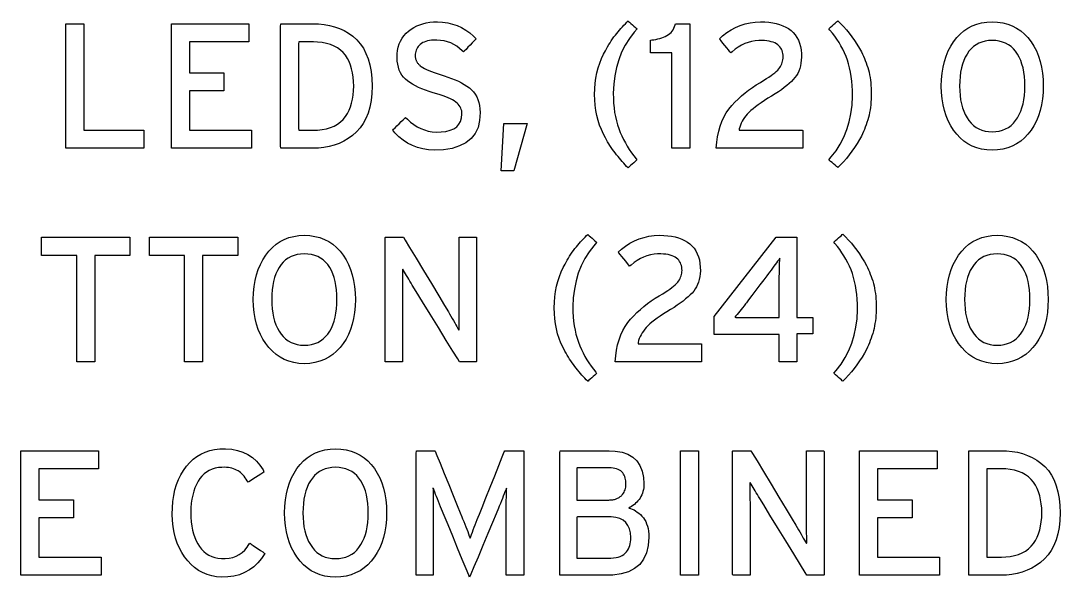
# Model space of a CAD drawing. Extents: x 1 to 47.7, y 0.2 to 35.
# Drawn here: x 16.522 to 18.715, y 23.596 to 24.769 of the extents above; entities that cross this region are included whole.
import ezdxf

# ---------------------------------------------------------------- set-up
doc = ezdxf.new("R2010")
doc.units = 0
doc.header["$MEASUREMENT"] = 0
doc.layers.add('8_0_____DWG', color=7, linetype='CONTINUOUS')

msp = doc.modelspace()

# ---------------------------------------------------------------- linework, layer by layer
at = {"layer": '8_0_____DWG'}
for points in [[(17.4911, 24.5753), (17.49, 24.5588), (17.4865, 24.5441), (17.4805, 24.5314), (17.472, 24.5207), (17.4611, 24.5118), (17.4477, 24.5049), (17.4319, 24.4999), (17.4136, 24.4968), (17.3945, 24.4959), (17.382, 24.4969), (17.3701, 24.4989), (17.3588, 24.5019), (17.3481, 24.506), (17.338, 24.5111), (17.3285, 24.5172), (17.3196, 24.5244), (17.3113, 24.5326), (17.3066, 24.5383), (17.3083, 24.54), (17.3114, 24.5431), (17.3155, 24.5471), (17.32, 24.5517), (17.3246, 24.5562), (17.3287, 24.5603), (17.3319, 24.5635), (17.3336, 24.5652), (17.3375, 24.5615), (17.3441, 24.5554), (17.351, 24.55), (17.3582, 24.5454), (17.3656, 24.5416), (17.3733, 24.5386), (17.3812, 24.5364), (17.3895, 24.5349), (17.3979, 24.5342), (17.4087, 24.5345), (17.4189, 24.5357), (17.4278, 24.538), (17.4354, 24.5412), (17.4415, 24.5454), (17.4464, 24.5506), (17.4498, 24.5568), (17.4519, 24.5639), (17.4527, 24.5721), (17.4525, 24.5757), (17.4521, 24.5789), (17.4513, 24.582), (17.4502, 24.5849), (17.4487, 24.5877), (17.447, 24.5904), (17.4449, 24.5929), (17.4425, 24.5953), (17.4398, 24.5976), (17.4365, 24.5998), (17.4327, 24.602), (17.4285, 24.6042), (17.4237, 24.6064), (17.4185, 24.6085), (17.4128, 24.6106), (17.4066, 24.6127), (17.3999, 24.6148), (17.3922, 24.617), (17.3836, 24.6196), (17.3755, 24.6224), (17.3679, 24.6253), (17.3608, 24.6284), (17.3543, 24.6316), (17.3482, 24.6349), (17.3427, 24.6384), (17.3378, 24.642), (17.3333, 24.6457), (17.3293, 24.6498), (17.3258, 24.6543), (17.3229, 24.6593), (17.3204, 24.6648), (17.3185, 24.6707), (17.317, 24.6771), (17.3161, 24.684), (17.3157, 24.6913), (17.3159, 24.699), (17.3167, 24.7063), (17.3182, 24.7133), (17.3203, 24.7199), (17.3229, 24.7261), (17.3262, 24.7319), (17.3301, 24.7374), (17.3347, 24.7424), (17.3398, 24.7471), (17.3453, 24.7512), (17.351, 24.7548), (17.3571, 24.7579), (17.3635, 24.7605), (17.3702, 24.7627), (17.3772, 24.7644), (17.3846, 24.7656), (17.3923, 24.7663), (17.4007, 24.7666), (17.4118, 24.766), (17.4225, 24.7644), (17.4328, 24.762), (17.4426, 24.7587), (17.452, 24.7545), (17.4609, 24.7494), (17.4693, 24.7434), (17.4773, 24.7365), (17.4827, 24.7309), (17.4812, 24.7294), (17.4783, 24.7263), (17.4743, 24.7222), (17.4698, 24.7176), (17.4653, 24.7129), (17.4612, 24.7086), (17.4579, 24.7052), (17.4561, 24.7033), (17.4533, 24.7057), (17.4477, 24.7107), (17.4419, 24.7152), (17.4356, 24.7189), (17.429, 24.7221), (17.4221, 24.7245), (17.4148, 24.7264), (17.4072, 24.7276), (17.3993, 24.7281), (17.3932, 24.728), (17.3886, 24.7277), (17.3842, 24.7271), (17.3802, 24.7264), (17.3764, 24.7253), (17.373, 24.7241), (17.3699, 24.7227), (17.3671, 24.721), (17.3646, 24.7191), (17.3624, 24.7169), (17.3604, 24.7146), (17.3587, 24.7122), (17.3573, 24.7097), (17.3562, 24.7071), (17.3552, 24.7043), (17.3546, 24.7014), (17.3542, 24.6985), (17.3541, 24.6954), (17.3541, 24.6939), (17.3542, 24.6924), (17.3544, 24.691), (17.3546, 24.6896), (17.3549, 24.6883), (17.3553, 24.687), (17.3557, 24.6858), (17.3562, 24.6846), (17.3567, 24.6835), (17.3574, 24.6822), (17.3581, 24.681), (17.359, 24.6798), (17.3599, 24.6786), (17.361, 24.6774), (17.3622, 24.6762), (17.3634, 24.6751), (17.3648, 24.6739), (17.3669, 24.6724), (17.3701, 24.6704), (17.3738, 24.6683), (17.378, 24.6662), (17.3828, 24.6641), (17.3881, 24.6619), (17.3938, 24.6598), (17.4001, 24.6576), (17.4069, 24.6554), (17.4149, 24.653), (17.4231, 24.6503), (17.4308, 24.6475), (17.4382, 24.6445), (17.4451, 24.6414), (17.4515, 24.6381), (17.4575, 24.6347), (17.4631, 24.6311), (17.4683, 24.6274), (17.473, 24.6234), (17.4772, 24.619), (17.4808, 24.6141), (17.4839, 24.6088), (17.4864, 24.603), (17.4884, 24.5968), (17.4898, 24.5901), (17.4907, 24.5829)], [(17.8033, 24.4588), (17.8002, 24.4619), (17.7971, 24.4652), (17.794, 24.4685), (17.791, 24.4719), (17.7879, 24.4754), (17.7849, 24.479), (17.782, 24.4826), (17.779, 24.4864), (17.7761, 24.4901), (17.7732, 24.4939), (17.7704, 24.4977), (17.7677, 24.5016), (17.765, 24.5056), (17.7625, 24.5096), (17.76, 24.5138), (17.7576, 24.5181), (17.7552, 24.5224), (17.7511, 24.5301), (17.7468, 24.5394), (17.743, 24.549), (17.7398, 24.5589), (17.7372, 24.5692), (17.7351, 24.5798), (17.7337, 24.5907), (17.7328, 24.6019), (17.7325, 24.6135), (17.7329, 24.6255), (17.7339, 24.637), (17.7354, 24.6482), (17.7375, 24.6591), (17.7402, 24.6695), (17.7435, 24.6796), (17.7473, 24.6893), (17.7516, 24.6987), (17.7553, 24.7056), (17.7576, 24.7099), (17.7601, 24.7142), (17.7626, 24.7185), (17.7651, 24.7226), (17.7678, 24.7267), (17.7706, 24.7307), (17.7734, 24.7347), (17.7763, 24.7386), (17.7792, 24.7423), (17.7822, 24.7458), (17.7852, 24.7493), (17.7882, 24.7528), (17.7913, 24.7561), (17.7944, 24.7594), (17.7975, 24.7627), (17.8006, 24.7659), (17.8033, 24.7684), (17.8042, 24.7676), (17.8063, 24.7657), (17.8091, 24.7632), (17.8123, 24.7604), (17.8156, 24.7575), (17.8185, 24.7549), (17.8208, 24.7528), (17.8221, 24.7517), (17.8161, 24.7447), (17.806, 24.7314), (17.7971, 24.7174), (17.7896, 24.7025), (17.7834, 24.6868), (17.7786, 24.6704), (17.775, 24.6531), (17.7728, 24.6351), (17.772, 24.6162), (17.7721, 24.605), (17.7726, 24.5949), (17.7735, 24.5852), (17.7748, 24.5758), (17.7764, 24.5667), (17.7785, 24.5579), (17.7808, 24.5495), (17.7836, 24.5414), (17.7867, 24.5336), (17.79, 24.526), (17.7936, 24.5185), (17.7974, 24.5113), (17.8015, 24.5042), (17.8058, 24.4974), (17.8104, 24.4907), (17.8152, 24.4842), (17.8203, 24.4779), (17.822, 24.4754), (17.8205, 24.474), (17.818, 24.4719), (17.815, 24.4692), (17.8117, 24.4663), (17.8085, 24.4635), (17.8058, 24.4611), (17.804, 24.4594)], [(17.9893, 24.5), (17.9904, 24.5126), (17.9921, 24.5245), (17.9945, 24.5358), (17.9975, 24.5465), (18.0011, 24.5565), (18.0054, 24.5658), (18.0103, 24.5746), (18.0158, 24.5827), (18.022, 24.5901), (18.0286, 24.5971), (18.0354, 24.6038), (18.0426, 24.6103), (18.05, 24.6166), (18.0576, 24.6226), (18.0656, 24.6283), (18.0738, 24.6338), (18.0823, 24.639), (18.0897, 24.6434), (18.0952, 24.6468), (18.1002, 24.6501), (18.1048, 24.6533), (18.109, 24.6563), (18.1127, 24.6593), (18.116, 24.6622), (18.1189, 24.6649), (18.1213, 24.6675), (18.1232, 24.6701), (18.1249, 24.6728), (18.1263, 24.6755), (18.1275, 24.6782), (18.1285, 24.681), (18.1293, 24.6838), (18.1298, 24.6867), (18.1302, 24.6897), (18.1303, 24.6926), (18.1302, 24.6962), (18.1298, 24.6996), (18.1291, 24.7028), (18.1282, 24.7059), (18.1269, 24.7087), (18.1254, 24.7114), (18.1236, 24.7139), (18.1214, 24.7162), (18.119, 24.7183), (18.1162, 24.7203), (18.1129, 24.722), (18.1093, 24.7235), (18.1053, 24.7248), (18.1009, 24.7258), (18.0961, 24.7266), (18.091, 24.7271), (18.0855, 24.7274), (18.079, 24.7273), (18.0713, 24.7266), (18.0638, 24.7253), (18.0565, 24.7233), (18.0494, 24.7207), (18.0425, 24.7174), (18.0358, 24.7135), (18.0293, 24.7089), (18.0229, 24.7037), (18.0199, 24.7015), (18.0182, 24.7037), (18.0152, 24.7073), (18.0115, 24.7119), (18.0074, 24.717), (18.0033, 24.7219), (17.9998, 24.7263), (17.9972, 24.7295), (17.9959, 24.731), (18.0026, 24.737), (18.0114, 24.7438), (18.0206, 24.7497), (18.0302, 24.7547), (18.04, 24.7588), (18.0502, 24.7621), (18.0607, 24.7645), (18.0716, 24.766), (18.0828, 24.7666), (18.0917, 24.7664), (18.1002, 24.7657), (18.1083, 24.7646), (18.1158, 24.763), (18.123, 24.761), (18.1297, 24.7585), (18.1359, 24.7556), (18.1417, 24.7523), (18.147, 24.7484), (18.1518, 24.744), (18.156, 24.7391), (18.1596, 24.7337), (18.1627, 24.7278), (18.1651, 24.7214), (18.167, 24.7146), (18.1683, 24.7073), (18.169, 24.6995), (18.1691, 24.692), (18.1687, 24.6856), (18.168, 24.6795), (18.1668, 24.6737), (18.1653, 24.6681), (18.1634, 24.6629), (18.1611, 24.658), (18.1584, 24.6534), (18.1553, 24.649), (18.1518, 24.6449), (18.1477, 24.6408), (18.1431, 24.6366), (18.1381, 24.6323), (18.1326, 24.628), (18.1267, 24.6236), (18.1203, 24.6192), (18.1134, 24.6147), (18.1061, 24.6102), (18.0983, 24.6054), (18.0909, 24.6007), (18.0841, 24.5962), (18.0779, 24.5918), (18.0722, 24.5876), (18.067, 24.5835), (18.0624, 24.5796), (18.0583, 24.5758), (18.0548, 24.5721), (18.0516, 24.5684), (18.0488, 24.5646), (18.0462, 24.5608), (18.0439, 24.5569), (18.0419, 24.553), (18.0402, 24.549), (18.0388, 24.5449), (18.0377, 24.5408), (18.0376, 24.5381), (18.0454, 24.5381), (18.0605, 24.5381), (18.0806, 24.5381), (18.1031, 24.5381), (18.1258, 24.5381), (18.1462, 24.5381), (18.1619, 24.5381), (18.1707, 24.5381), (18.1717, 24.5376), (18.1717, 24.5349), (18.1717, 24.5303), (18.1717, 24.5244), (18.1717, 24.5179), (18.1717, 24.5116), (18.1717, 24.5061), (18.1717, 24.502), (18.1717, 24.5001), (18.1676, 24.5), (18.1523, 24.5), (18.1285, 24.5), (18.0994, 24.5), (18.0684, 24.5), (18.0387, 24.5), (18.0134, 24.5), (17.9959, 24.5)], [(18.3163, 24.6152), (18.3163, 24.6092), (18.316, 24.6033), (18.3157, 24.5975), (18.3151, 24.5919), (18.3145, 24.5863), (18.3137, 24.5808), (18.3127, 24.5754), (18.3116, 24.5701), (18.3103, 24.5649), (18.3088, 24.5597), (18.3072, 24.5546), (18.3055, 24.5495), (18.3037, 24.5446), (18.3018, 24.5398), (18.2998, 24.5351), (18.2977, 24.5304), (18.2955, 24.5259), (18.2914, 24.5183), (18.2863, 24.5098), (18.2811, 24.5016), (18.2756, 24.4937), (18.2699, 24.4861), (18.264, 24.4788), (18.2579, 24.4718), (18.2516, 24.465), (18.2456, 24.4592), (18.2448, 24.4599), (18.2428, 24.4616), (18.2401, 24.4641), (18.2369, 24.4669), (18.2336, 24.4698), (18.2306, 24.4725), (18.2282, 24.4746), (18.2268, 24.4758), (18.2317, 24.4817), (18.242, 24.4949), (18.251, 24.5089), (18.2586, 24.5237), (18.2649, 24.5393), (18.2698, 24.5557), (18.2735, 24.5729), (18.2758, 24.5909), (18.2768, 24.6096), (18.2766, 24.6217), (18.2761, 24.6319), (18.2753, 24.6417), (18.2741, 24.6512), (18.2726, 24.6604), (18.2707, 24.6693), (18.2685, 24.6778), (18.266, 24.686), (18.2631, 24.6938), (18.2598, 24.7014), (18.2562, 24.7088), (18.2524, 24.716), (18.2483, 24.723), (18.2439, 24.7298), (18.2392, 24.7365), (18.2343, 24.7429), (18.2291, 24.7492), (18.2268, 24.7521), (18.2282, 24.7534), (18.2306, 24.7555), (18.2336, 24.7581), (18.2369, 24.761), (18.2401, 24.7639), (18.2428, 24.7663), (18.2448, 24.768), (18.2456, 24.7688), (18.2515, 24.7631), (18.2578, 24.7566), (18.2639, 24.7498), (18.2698, 24.7426), (18.2754, 24.7351), (18.2809, 24.7273), (18.2862, 24.7192), (18.2913, 24.7107), (18.2955, 24.7031), (18.2977, 24.6987), (18.2998, 24.6941), (18.3018, 24.6895), (18.3037, 24.6848), (18.3055, 24.6801), (18.3072, 24.6752), (18.3088, 24.6703), (18.3103, 24.6653), (18.3116, 24.6602), (18.3127, 24.6548), (18.3137, 24.6494), (18.3145, 24.6439), (18.3151, 24.6384), (18.3157, 24.6327), (18.316, 24.6269), (18.3163, 24.6211)], [(18.6792, 24.6313), (18.6788, 24.6173), (18.6775, 24.604), (18.6755, 24.5914), (18.6727, 24.5794), (18.6691, 24.5682), (18.6648, 24.5576), (18.6597, 24.5477), (18.6538, 24.5384), (18.647, 24.5298), (18.6396, 24.522), (18.6317, 24.5152), (18.6231, 24.5095), (18.6139, 24.5047), (18.6042, 24.501), (18.5939, 24.4982), (18.5829, 24.4965), (18.5714, 24.4958), (18.56, 24.4965), (18.5492, 24.4982), (18.5389, 24.501), (18.5293, 24.5047), (18.5203, 24.5095), (18.5118, 24.5152), (18.504, 24.522), (18.4968, 24.5298), (18.4901, 24.5384), (18.484, 24.5477), (18.4788, 24.5576), (18.4743, 24.5682), (18.4706, 24.5794), (18.4678, 24.5914), (18.4657, 24.604), (18.4644, 24.6173), (18.4639, 24.6313), (18.4644, 24.6452), (18.4657, 24.6586), (18.4678, 24.6712), (18.4706, 24.6832), (18.4743, 24.6945), (18.4788, 24.7052), (18.484, 24.7152), (18.4901, 24.7246), (18.4968, 24.7333), (18.504, 24.7409), (18.5118, 24.7476), (18.5203, 24.7532), (18.5293, 24.7579), (18.5389, 24.7616), (18.5492, 24.7642), (18.56, 24.7659), (18.5714, 24.7666), (18.5829, 24.7659), (18.5939, 24.7642), (18.6042, 24.7616), (18.6139, 24.7579), (18.6231, 24.7532), (18.6317, 24.7476), (18.6396, 24.7409), (18.647, 24.7333), (18.6538, 24.7246), (18.6597, 24.7152), (18.6648, 24.7052), (18.6691, 24.6945), (18.6727, 24.6832), (18.6755, 24.6712), (18.6775, 24.6586), (18.6788, 24.6452)], [(17.2631, 24.6312), (17.2625, 24.6154), (17.2608, 24.6007), (17.2581, 24.587), (17.2545, 24.5744), (17.2499, 24.5628), (17.2442, 24.5523), (17.2376, 24.5428), (17.23, 24.5344), (17.2215, 24.527), (17.2126, 24.5206), (17.2032, 24.515), (17.1934, 24.5103), (17.1831, 24.5065), (17.1724, 24.5036), (17.1612, 24.5015), (17.1496, 24.5003), (17.1392, 24.5), (17.1358, 24.5), (17.1281, 24.5), (17.1175, 24.5), (17.1055, 24.5), (17.0934, 24.5), (17.0825, 24.5), (17.0743, 24.5), (17.0702, 24.5), (17.07, 24.5053), (17.07, 24.5281), (17.07, 24.5641), (17.07, 24.6079), (17.07, 24.6544), (17.07, 24.6983), (17.07, 24.7342), (17.07, 24.757), (17.0702, 24.7624), (17.0743, 24.7624), (17.0825, 24.7624), (17.0934, 24.7624), (17.1055, 24.7624), (17.1175, 24.7624), (17.1281, 24.7624), (17.1358, 24.7624), (17.1392, 24.7624), (17.1498, 24.7622), (17.1616, 24.7611), (17.1729, 24.7591), (17.1838, 24.7563), (17.1941, 24.7526), (17.204, 24.748), (17.2134, 24.7425), (17.2223, 24.7362), (17.2306, 24.7288), (17.2381, 24.7204), (17.2446, 24.7108), (17.2501, 24.7002), (17.2547, 24.6886), (17.2582, 24.6758), (17.2608, 24.662), (17.2625, 24.6471)], [(17.8958, 24.5), (17.8958, 24.5077), (17.8958, 24.5282), (17.8958, 24.5575), (17.8958, 24.5917), (17.8958, 24.627), (17.8958, 24.6592), (17.8958, 24.6846), (17.8958, 24.6992), (17.8953, 24.7012), (17.8921, 24.7012), (17.8864, 24.7012), (17.8791, 24.7012), (17.8712, 24.7012), (17.8636, 24.7012), (17.857, 24.7012), (17.8524, 24.7012), (17.8507, 24.7012), (17.8507, 24.7022), (17.8507, 24.705), (17.8507, 24.709), (17.8507, 24.7136), (17.8507, 24.7183), (17.8507, 24.7227), (17.8507, 24.7261), (17.8507, 24.728), (17.853, 24.7285), (17.8576, 24.729), (17.862, 24.7297), (17.8662, 24.7306), (17.8703, 24.7317), (17.8743, 24.7329), (17.878, 24.7343), (17.8816, 24.7359), (17.8851, 24.7377), (17.8883, 24.7396), (17.8912, 24.7417), (17.8938, 24.7442), (17.8961, 24.7469), (17.8982, 24.7498), (17.8999, 24.7531), (17.9014, 24.7566), (17.9025, 24.7604), (17.9033, 24.7624), (17.9056, 24.7624), (17.9094, 24.7624), (17.9144, 24.7624), (17.9198, 24.7624), (17.925, 24.7624), (17.9295, 24.7624), (17.9326, 24.7624), (17.9338, 24.7624), (17.9338, 24.7523), (17.9338, 24.7256), (17.9338, 24.6874), (17.9338, 24.6427), (17.9338, 24.5968), (17.9338, 24.5547), (17.9338, 24.5216), (17.9338, 24.5026), (17.9334, 24.5), (17.9307, 24.5), (17.9259, 24.5), (17.9198, 24.5), (17.9131, 24.5), (17.9066, 24.5), (17.9011, 24.5), (17.8972, 24.5)], [(17.2243, 24.6312), (17.224, 24.641), (17.2232, 24.6503), (17.2218, 24.6591), (17.2199, 24.6675), (17.2174, 24.6754), (17.2144, 24.6827), (17.2108, 24.6896), (17.2066, 24.696), (17.2018, 24.702), (17.1962, 24.7072), (17.1899, 24.7118), (17.1829, 24.7156), (17.1753, 24.7188), (17.1669, 24.7212), (17.1579, 24.7229), (17.1481, 24.724), (17.1392, 24.7243), (17.1377, 24.7243), (17.1342, 24.7243), (17.1294, 24.7243), (17.124, 24.7243), (17.1185, 24.7243), (17.1137, 24.7243), (17.11, 24.7243), (17.1081, 24.7243), (17.108, 24.7205), (17.108, 24.7043), (17.108, 24.6788), (17.108, 24.6477), (17.108, 24.6147), (17.108, 24.5836), (17.108, 24.558), (17.108, 24.5418), (17.1081, 24.5381), (17.11, 24.5381), (17.1137, 24.5381), (17.1185, 24.5381), (17.124, 24.5381), (17.1294, 24.5381), (17.1342, 24.5381), (17.1377, 24.5381), (17.1392, 24.5381), (17.1481, 24.5384), (17.1579, 24.5395), (17.1669, 24.5412), (17.1753, 24.5437), (17.1829, 24.5469), (17.1899, 24.5509), (17.1962, 24.5555), (17.2018, 24.5609), (17.2066, 24.5669), (17.2108, 24.5733), (17.2144, 24.5801), (17.2174, 24.5875), (17.2199, 24.5953), (17.2218, 24.6035), (17.2232, 24.6123), (17.224, 24.6215)], [(18.6405, 24.6313), (18.6402, 24.6416), (18.6395, 24.6514), (18.6383, 24.6606), (18.6366, 24.6693), (18.6344, 24.6775), (18.6318, 24.6851), (18.6287, 24.6922), (18.625, 24.6988), (18.6209, 24.7048), (18.6163, 24.71), (18.6113, 24.7146), (18.6058, 24.7184), (18.5998, 24.7216), (18.5934, 24.7241), (18.5865, 24.7259), (18.5792, 24.727), (18.5714, 24.7274), (18.5638, 24.727), (18.5566, 24.7259), (18.5498, 24.7241), (18.5435, 24.7216), (18.5376, 24.7184), (18.5322, 24.7146), (18.5272, 24.71), (18.5226, 24.7048), (18.5185, 24.6988), (18.5148, 24.6922), (18.5116, 24.6851), (18.5089, 24.6775), (18.5067, 24.6693), (18.5049, 24.6606), (18.5037, 24.6514), (18.503, 24.6416), (18.5027, 24.6313), (18.503, 24.6211), (18.5037, 24.6114), (18.5049, 24.6023), (18.5067, 24.5937), (18.5089, 24.5856), (18.5116, 24.578), (18.5148, 24.571), (18.5185, 24.5644), (18.5226, 24.5583), (18.5272, 24.5529), (18.5322, 24.5481), (18.5376, 24.5441), (18.5435, 24.5408), (18.5498, 24.5382), (18.5566, 24.5364), (18.5638, 24.5353), (18.5714, 24.5349), (18.5792, 24.5353), (18.5865, 24.5364), (18.5934, 24.5382), (18.5998, 24.5408), (18.6058, 24.5441), (18.6113, 24.5481), (18.6163, 24.5529), (18.6209, 24.5583), (18.625, 24.5644), (18.6287, 24.571), (18.6318, 24.578), (18.6344, 24.5856), (18.6366, 24.5937), (18.6383, 24.6023), (18.6395, 24.6114), (18.6402, 24.6211)], [(17.2277, 24.1813), (17.2272, 24.1673), (17.226, 24.154), (17.224, 24.1414), (17.2212, 24.1294), (17.2176, 24.1182), (17.2132, 24.1076), (17.2081, 24.0977), (17.2022, 24.0884), (17.1955, 24.0798), (17.1881, 24.072), (17.1801, 24.0652), (17.1716, 24.0595), (17.1624, 24.0547), (17.1527, 24.051), (17.1423, 24.0482), (17.1314, 24.0465), (17.1199, 24.0458), (17.1084, 24.0465), (17.0976, 24.0482), (17.0874, 24.051), (17.0778, 24.0547), (17.0687, 24.0595), (17.0603, 24.0652), (17.0525, 24.072), (17.0452, 24.0798), (17.0385, 24.0884), (17.0325, 24.0977), (17.0272, 24.1076), (17.0228, 24.1182), (17.0191, 24.1294), (17.0162, 24.1414), (17.0142, 24.154), (17.0129, 24.1673), (17.0124, 24.1813), (17.0129, 24.1952), (17.0142, 24.2086), (17.0162, 24.2212), (17.0191, 24.2332), (17.0228, 24.2445), (17.0272, 24.2552), (17.0325, 24.2652), (17.0385, 24.2746), (17.0452, 24.2832), (17.0525, 24.2909), (17.0603, 24.2976), (17.0687, 24.3032), (17.0778, 24.3079), (17.0874, 24.3116), (17.0976, 24.3142), (17.1084, 24.3159), (17.1199, 24.3166), (17.1314, 24.3159), (17.1423, 24.3142), (17.1527, 24.3116), (17.1624, 24.3079), (17.1716, 24.3032), (17.1801, 24.2976), (17.1881, 24.2909), (17.1955, 24.2832), (17.2022, 24.2746), (17.2081, 24.2652), (17.2132, 24.2552), (17.2176, 24.2445), (17.2212, 24.2332), (17.224, 24.2212), (17.226, 24.2086), (17.2272, 24.1952)], [(17.4473, 24.05), (17.4436, 24.056), (17.4337, 24.072), (17.4195, 24.0951), (17.4028, 24.1222), (17.3855, 24.1503), (17.3693, 24.1766), (17.3562, 24.198), (17.3479, 24.2114), (17.3452, 24.2158), (17.3428, 24.2199), (17.3404, 24.2239), (17.3381, 24.2277), (17.3358, 24.2315), (17.3337, 24.2352), (17.3316, 24.2387), (17.3296, 24.2421), (17.3277, 24.2454), (17.3269, 24.2433), (17.327, 24.237), (17.327, 24.2304), (17.327, 24.2237), (17.327, 24.2168), (17.3271, 24.2097), (17.3272, 24.2024), (17.3272, 24.1949), (17.3273, 24.1871), (17.3273, 24.1823), (17.3273, 24.1701), (17.3273, 24.1517), (17.3273, 24.1297), (17.3273, 24.1063), (17.3273, 24.0843), (17.3273, 24.0659), (17.3273, 24.0537), (17.3273, 24.05), (17.3256, 24.05), (17.3217, 24.05), (17.3164, 24.05), (17.3102, 24.05), (17.3039, 24.05), (17.2981, 24.05), (17.2935, 24.05), (17.2908, 24.05), (17.2904, 24.0518), (17.2904, 24.0688), (17.2904, 24.0998), (17.2904, 24.1399), (17.2904, 24.1844), (17.2904, 24.2286), (17.2904, 24.2677), (17.2904, 24.2969), (17.2904, 24.3116), (17.2911, 24.3124), (17.2943, 24.3124), (17.2993, 24.3124), (17.3055, 24.3124), (17.3122, 24.3124), (17.3185, 24.3124), (17.324, 24.3124), (17.3278, 24.3124), (17.3292, 24.3124), (17.3327, 24.3065), (17.3421, 24.2909), (17.3557, 24.2685), (17.3716, 24.2421), (17.3881, 24.2147), (17.4035, 24.1892), (17.4161, 24.1684), (17.424, 24.1553), (17.4266, 24.1508), (17.4295, 24.1459), (17.4322, 24.1412), (17.4348, 24.1367), (17.4373, 24.1323), (17.4397, 24.1281), (17.4419, 24.1241), (17.4441, 24.1202), (17.4461, 24.1165), (17.4469, 24.1187), (17.4468, 24.1252), (17.4467, 24.1318), (17.4467, 24.1387), (17.4466, 24.1458), (17.4466, 24.153), (17.4466, 24.1604), (17.4466, 24.168), (17.4465, 24.1758), (17.4465, 24.1806), (17.4465, 24.1928), (17.4465, 24.2111), (17.4465, 24.2331), (17.4465, 24.2563), (17.4465, 24.2782), (17.4465, 24.2965), (17.4465, 24.3087), (17.4466, 24.3124), (17.4483, 24.3124), (17.4522, 24.3124), (17.4575, 24.3124), (17.4637, 24.3124), (17.47, 24.3124), (17.4758, 24.3124), (17.4803, 24.3124), (17.4831, 24.3124), (17.4835, 24.3105), (17.4835, 24.2935), (17.4835, 24.2626), (17.4835, 24.2225), (17.4835, 24.178), (17.4835, 24.1338), (17.4835, 24.0947), (17.4835, 24.0654), (17.4835, 24.0508), (17.4828, 24.05), (17.4798, 24.05), (17.4751, 24.05), (17.4694, 24.05), (17.4632, 24.05), (17.4572, 24.05), (17.4521, 24.05), (17.4486, 24.05)], [(17.7181, 24.0088), (17.7149, 24.0119), (17.7119, 24.0152), (17.7088, 24.0185), (17.7058, 24.0219), (17.7027, 24.0254), (17.6997, 24.0289), (17.6968, 24.0326), (17.6938, 24.0364), (17.6909, 24.0401), (17.688, 24.0439), (17.6852, 24.0477), (17.6825, 24.0516), (17.6798, 24.0556), (17.6773, 24.0596), (17.6748, 24.0638), (17.6724, 24.0681), (17.67, 24.0724), (17.6659, 24.0801), (17.6615, 24.0894), (17.6578, 24.099), (17.6546, 24.1089), (17.652, 24.1192), (17.6499, 24.1298), (17.6484, 24.1407), (17.6476, 24.1519), (17.6473, 24.1635), (17.6477, 24.1755), (17.6487, 24.187), (17.6502, 24.1982), (17.6523, 24.2091), (17.655, 24.2195), (17.6582, 24.2296), (17.6621, 24.2393), (17.6664, 24.2487), (17.6701, 24.2556), (17.6724, 24.2599), (17.6749, 24.2642), (17.6774, 24.2684), (17.6799, 24.2726), (17.6826, 24.2767), (17.6853, 24.2807), (17.6882, 24.2847), (17.6911, 24.2886), (17.694, 24.2923), (17.697, 24.2958), (17.7, 24.2993), (17.703, 24.3028), (17.7061, 24.3061), (17.7092, 24.3094), (17.7123, 24.3127), (17.7154, 24.3159), (17.7181, 24.3184), (17.719, 24.3176), (17.7211, 24.3157), (17.7239, 24.3132), (17.7271, 24.3104), (17.7304, 24.3075), (17.7333, 24.3049), (17.7356, 24.3028), (17.7369, 24.3017), (17.7309, 24.2947), (17.7208, 24.2814), (17.7119, 24.2674), (17.7044, 24.2525), (17.6982, 24.2368), (17.6934, 24.2204), (17.6898, 24.2031), (17.6876, 24.185), (17.6868, 24.1662), (17.6869, 24.155), (17.6874, 24.1449), (17.6883, 24.1352), (17.6896, 24.1258), (17.6912, 24.1167), (17.6932, 24.1079), (17.6956, 24.0995), (17.6984, 24.0914), (17.7015, 24.0836), (17.7048, 24.076), (17.7084, 24.0685), (17.7122, 24.0613), (17.7163, 24.0542), (17.7206, 24.0474), (17.7252, 24.0407), (17.73, 24.0342), (17.7351, 24.0279), (17.7368, 24.0254), (17.7353, 24.024), (17.7328, 24.0219), (17.7298, 24.0192), (17.7265, 24.0163), (17.7233, 24.0135), (17.7206, 24.0111), (17.7188, 24.0094)], [(17.7759, 24.05), (17.777, 24.0626), (17.7788, 24.0745), (17.7811, 24.0858), (17.7841, 24.0965), (17.7877, 24.1065), (17.792, 24.1158), (17.7969, 24.1246), (17.8024, 24.1327), (17.8086, 24.1401), (17.8152, 24.1471), (17.822, 24.1538), (17.8292, 24.1603), (17.8366, 24.1666), (17.8442, 24.1726), (17.8522, 24.1783), (17.8604, 24.1838), (17.8689, 24.189), (17.8763, 24.1934), (17.8818, 24.1968), (17.8868, 24.2001), (17.8914, 24.2033), (17.8956, 24.2063), (17.8993, 24.2093), (17.9026, 24.2122), (17.9055, 24.2149), (17.9079, 24.2175), (17.9098, 24.2201), (17.9115, 24.2228), (17.9129, 24.2255), (17.9141, 24.2282), (17.9151, 24.231), (17.9159, 24.2338), (17.9165, 24.2367), (17.9168, 24.2396), (17.917, 24.2426), (17.9168, 24.2462), (17.9164, 24.2496), (17.9158, 24.2528), (17.9148, 24.2559), (17.9135, 24.2587), (17.912, 24.2614), (17.9102, 24.2639), (17.9081, 24.2662), (17.9057, 24.2683), (17.9028, 24.2703), (17.8996, 24.272), (17.8959, 24.2735), (17.8919, 24.2748), (17.8875, 24.2758), (17.8828, 24.2766), (17.8776, 24.2771), (17.8721, 24.2774), (17.8656, 24.2773), (17.8579, 24.2766), (17.8504, 24.2753), (17.8431, 24.2733), (17.836, 24.2707), (17.8291, 24.2674), (17.8224, 24.2635), (17.8159, 24.2589), (17.8096, 24.2537), (17.8065, 24.2515), (17.8048, 24.2537), (17.8018, 24.2573), (17.7981, 24.2619), (17.794, 24.267), (17.7899, 24.2719), (17.7864, 24.2763), (17.7838, 24.2795), (17.7826, 24.281), (17.7892, 24.287), (17.798, 24.2938), (17.8072, 24.2997), (17.8168, 24.3047), (17.8266, 24.3088), (17.8368, 24.3121), (17.8473, 24.3145), (17.8582, 24.316), (17.8694, 24.3166), (17.8783, 24.3164), (17.8868, 24.3157), (17.8949, 24.3146), (17.9025, 24.313), (17.9096, 24.311), (17.9163, 24.3085), (17.9225, 24.3056), (17.9283, 24.3023), (17.9337, 24.2984), (17.9384, 24.294), (17.9426, 24.2891), (17.9463, 24.2837), (17.9493, 24.2778), (17.9518, 24.2714), (17.9536, 24.2646), (17.9549, 24.2573), (17.9556, 24.2495), (17.9557, 24.242), (17.9553, 24.2356), (17.9546, 24.2295), (17.9534, 24.2237), (17.9519, 24.2181), (17.95, 24.2129), (17.9477, 24.208), (17.945, 24.2034), (17.942, 24.199), (17.9384, 24.1949), (17.9343, 24.1908), (17.9297, 24.1865), (17.9247, 24.1823), (17.9192, 24.178), (17.9133, 24.1736), (17.9069, 24.1692), (17.9001, 24.1647), (17.8928, 24.1602), (17.8849, 24.1554), (17.8776, 24.1507), (17.8708, 24.1462), (17.8645, 24.1418), (17.8588, 24.1376), (17.8536, 24.1335), (17.849, 24.1296), (17.8449, 24.1258), (17.8414, 24.1221), (17.8383, 24.1184), (17.8354, 24.1146), (17.8328, 24.1108), (17.8306, 24.1069), (17.8286, 24.103), (17.8268, 24.099), (17.8254, 24.0949), (17.8243, 24.0908), (17.8242, 24.0881), (17.8321, 24.0881), (17.8472, 24.0881), (17.8672, 24.0881), (17.8897, 24.0881), (17.9124, 24.0881), (17.9328, 24.0881), (17.9486, 24.0881), (17.9573, 24.0881), (17.9583, 24.0876), (17.9583, 24.0849), (17.9583, 24.0803), (17.9583, 24.0744), (17.9583, 24.0679), (17.9583, 24.0616), (17.9583, 24.0561), (17.9583, 24.052), (17.9583, 24.0501), (17.9543, 24.05), (17.9389, 24.05), (17.9151, 24.05), (17.886, 24.05), (17.855, 24.05), (17.8253, 24.05), (17.8, 24.05), (17.7825, 24.05)], [(18.3269, 24.1652), (18.3268, 24.1592), (18.3266, 24.1533), (18.3262, 24.1475), (18.3257, 24.1419), (18.325, 24.1363), (18.3242, 24.1308), (18.3233, 24.1254), (18.3222, 24.1201), (18.3209, 24.1149), (18.3194, 24.1097), (18.3178, 24.1046), (18.3161, 24.0995), (18.3143, 24.0946), (18.3124, 24.0898), (18.3104, 24.0851), (18.3083, 24.0804), (18.3061, 24.0759), (18.3019, 24.0683), (18.2969, 24.0598), (18.2916, 24.0516), (18.2862, 24.0437), (18.2805, 24.0361), (18.2746, 24.0288), (18.2685, 24.0218), (18.2621, 24.015), (18.2562, 24.0092), (18.2553, 24.0099), (18.2534, 24.0116), (18.2506, 24.0141), (18.2474, 24.0169), (18.2442, 24.0198), (18.2412, 24.0225), (18.2388, 24.0246), (18.2374, 24.0258), (18.2423, 24.0317), (18.2526, 24.0449), (18.2615, 24.0589), (18.2691, 24.0737), (18.2754, 24.0893), (18.2804, 24.1057), (18.284, 24.1229), (18.2863, 24.1408), (18.2873, 24.1596), (18.2872, 24.1717), (18.2867, 24.1819), (18.2858, 24.1917), (18.2846, 24.2012), (18.2831, 24.2104), (18.2813, 24.2193), (18.2791, 24.2278), (18.2765, 24.236), (18.2737, 24.2438), (18.2704, 24.2514), (18.2668, 24.2588), (18.2629, 24.266), (18.2588, 24.273), (18.2544, 24.2798), (18.2498, 24.2865), (18.2448, 24.2929), (18.2396, 24.2992), (18.2374, 24.3021), (18.2388, 24.3034), (18.2412, 24.3055), (18.2442, 24.3081), (18.2474, 24.311), (18.2506, 24.3139), (18.2534, 24.3163), (18.2553, 24.318), (18.2562, 24.3188), (18.262, 24.3131), (18.2683, 24.3066), (18.2744, 24.2998), (18.2803, 24.2926), (18.286, 24.2851), (18.2915, 24.2773), (18.2968, 24.2692), (18.3019, 24.2607), (18.3061, 24.2531), (18.3083, 24.2487), (18.3104, 24.2441), (18.3124, 24.2395), (18.3143, 24.2348), (18.3161, 24.23), (18.3178, 24.2252), (18.3194, 24.2203), (18.3209, 24.2153), (18.3222, 24.2102), (18.3233, 24.2048), (18.3242, 24.1994), (18.325, 24.1939), (18.3257, 24.1884), (18.3262, 24.1827), (18.3266, 24.1769), (18.3268, 24.1711)], [(18.6898, 24.1813), (18.6893, 24.1673), (18.6881, 24.154), (18.6861, 24.1414), (18.6833, 24.1294), (18.6797, 24.1182), (18.6753, 24.1076), (18.6702, 24.0977), (18.6643, 24.0884), (18.6576, 24.0798), (18.6502, 24.072), (18.6422, 24.0652), (18.6336, 24.0595), (18.6245, 24.0547), (18.6147, 24.051), (18.6044, 24.0482), (18.5935, 24.0465), (18.582, 24.0458), (18.5705, 24.0465), (18.5597, 24.0482), (18.5495, 24.051), (18.5399, 24.0547), (18.5308, 24.0595), (18.5224, 24.0652), (18.5146, 24.072), (18.5073, 24.0798), (18.5006, 24.0884), (18.4946, 24.0977), (18.4893, 24.1076), (18.4849, 24.1182), (18.4812, 24.1294), (18.4783, 24.1414), (18.4763, 24.154), (18.475, 24.1673), (18.4745, 24.1813), (18.475, 24.1952), (18.4763, 24.2086), (18.4783, 24.2212), (18.4812, 24.2332), (18.4849, 24.2445), (18.4893, 24.2552), (18.4946, 24.2652), (18.5006, 24.2746), (18.5073, 24.2832), (18.5146, 24.2909), (18.5224, 24.2976), (18.5308, 24.3032), (18.5399, 24.3079), (18.5495, 24.3116), (18.5597, 24.3142), (18.5705, 24.3159), (18.582, 24.3166), (18.5935, 24.3159), (18.6044, 24.3142), (18.6147, 24.3116), (18.6245, 24.3079), (18.6336, 24.3032), (18.6422, 24.2976), (18.6502, 24.2909), (18.6576, 24.2832), (18.6643, 24.2746), (18.6702, 24.2652), (18.6753, 24.2552), (18.6797, 24.2445), (18.6833, 24.2332), (18.6861, 24.2212), (18.6881, 24.2086), (18.6893, 24.1952)], [(17.1889, 24.1813), (17.1887, 24.1916), (17.188, 24.2014), (17.1868, 24.2106), (17.1851, 24.2193), (17.1829, 24.2275), (17.1803, 24.2351), (17.1771, 24.2422), (17.1735, 24.2488), (17.1694, 24.2548), (17.1648, 24.26), (17.1598, 24.2646), (17.1543, 24.2684), (17.1483, 24.2716), (17.1419, 24.2741), (17.135, 24.2759), (17.1277, 24.277), (17.1199, 24.2774), (17.1122, 24.277), (17.105, 24.2759), (17.0983, 24.2741), (17.092, 24.2716), (17.0861, 24.2684), (17.0806, 24.2646), (17.0756, 24.26), (17.0711, 24.2548), (17.0669, 24.2488), (17.0632, 24.2422), (17.06, 24.2351), (17.0573, 24.2275), (17.0551, 24.2193), (17.0534, 24.2106), (17.0522, 24.2014), (17.0514, 24.1916), (17.0512, 24.1813), (17.0514, 24.1711), (17.0522, 24.1614), (17.0534, 24.1523), (17.0551, 24.1437), (17.0573, 24.1356), (17.06, 24.128), (17.0632, 24.1209), (17.0669, 24.1144), (17.0711, 24.1083), (17.0756, 24.1029), (17.0806, 24.0981), (17.0861, 24.0941), (17.092, 24.0908), (17.0983, 24.0882), (17.105, 24.0864), (17.1122, 24.0853), (17.1199, 24.0849), (17.1277, 24.0853), (17.135, 24.0864), (17.1419, 24.0882), (17.1483, 24.0908), (17.1543, 24.0941), (17.1598, 24.0981), (17.1648, 24.1029), (17.1694, 24.1083), (17.1735, 24.1144), (17.1771, 24.1209), (17.1803, 24.128), (17.1829, 24.1356), (17.1851, 24.1437), (17.1868, 24.1523), (17.188, 24.1614), (17.1887, 24.1711)], [(18.1233, 24.2682), (18.1211, 24.2652), (18.1188, 24.2619), (18.1164, 24.2585), (18.1138, 24.255), (18.111, 24.2512), (18.1081, 24.2473), (18.1051, 24.2432), (18.1018, 24.2389), (18.0998, 24.2362), (18.0959, 24.2312), (18.0895, 24.2227), (18.0815, 24.2121), (18.0728, 24.2007), (18.0645, 24.1897), (18.0576, 24.1805), (18.0529, 24.1744), (18.051, 24.1719), (18.0479, 24.1678), (18.0448, 24.1639), (18.0418, 24.1601), (18.0389, 24.1565), (18.0361, 24.1531), (18.0334, 24.1499), (18.0308, 24.1468), (18.0282, 24.144), (18.0305, 24.1432), (18.0349, 24.1432), (18.0394, 24.1432), (18.0441, 24.1432), (18.0489, 24.1433), (18.0539, 24.1433), (18.0592, 24.1434), (18.0645, 24.1435), (18.0687, 24.1435), (18.0719, 24.1435), (18.0782, 24.1435), (18.0866, 24.1435), (18.096, 24.1435), (18.1054, 24.1435), (18.1136, 24.1435), (18.1195, 24.1435), (18.1222, 24.1435), (18.1222, 24.1457), (18.1222, 24.1531), (18.1222, 24.164), (18.1222, 24.177), (18.1222, 24.1906), (18.1222, 24.2031), (18.1222, 24.2132), (18.1222, 24.2192), (18.1223, 24.223), (18.1223, 24.2295), (18.1224, 24.2357), (18.1226, 24.2417), (18.1227, 24.2474), (18.1228, 24.253), (18.123, 24.2583), (18.1231, 24.2634)], [(18.651, 24.1813), (18.6508, 24.1916), (18.6501, 24.2014), (18.6488, 24.2106), (18.6472, 24.2193), (18.645, 24.2275), (18.6423, 24.2351), (18.6392, 24.2422), (18.6356, 24.2488), (18.6315, 24.2548), (18.6269, 24.26), (18.6219, 24.2646), (18.6163, 24.2684), (18.6104, 24.2716), (18.604, 24.2741), (18.5971, 24.2759), (18.5898, 24.277), (18.582, 24.2774), (18.5743, 24.277), (18.5671, 24.2759), (18.5604, 24.2741), (18.5541, 24.2716), (18.5482, 24.2684), (18.5427, 24.2646), (18.5377, 24.26), (18.5332, 24.2548), (18.529, 24.2488), (18.5253, 24.2422), (18.5221, 24.2351), (18.5194, 24.2275), (18.5172, 24.2193), (18.5155, 24.2106), (18.5143, 24.2014), (18.5135, 24.1916), (18.5133, 24.1813), (18.5135, 24.1711), (18.5143, 24.1614), (18.5155, 24.1523), (18.5172, 24.1437), (18.5194, 24.1356), (18.5221, 24.128), (18.5253, 24.1209), (18.529, 24.1144), (18.5332, 24.1083), (18.5377, 24.1029), (18.5427, 24.0981), (18.5482, 24.0941), (18.5541, 24.0908), (18.5604, 24.0882), (18.5671, 24.0864), (18.5743, 24.0853), (18.582, 24.0849), (18.5898, 24.0853), (18.5971, 24.0864), (18.604, 24.0882), (18.6104, 24.0908), (18.6163, 24.0941), (18.6219, 24.0981), (18.6269, 24.1029), (18.6315, 24.1083), (18.6356, 24.1144), (18.6392, 24.1209), (18.6423, 24.128), (18.645, 24.1356), (18.6472, 24.1437), (18.6488, 24.1523), (18.6501, 24.1614), (18.6508, 24.1711)], [(17.0364, 23.646), (17.0295, 23.6353), (17.0219, 23.6259), (17.0134, 23.6178), (17.004, 23.611), (16.9939, 23.6054), (16.983, 23.6011), (16.9712, 23.598), (16.9587, 23.5963), (16.9459, 23.5959), (16.9349, 23.5968), (16.9245, 23.5987), (16.9147, 23.6016), (16.9054, 23.6054), (16.8967, 23.6101), (16.8885, 23.6159), (16.8809, 23.6225), (16.8739, 23.6302), (16.8674, 23.6386), (16.8615, 23.6476), (16.8564, 23.6572), (16.852, 23.6675), (16.8484, 23.6784), (16.8455, 23.69), (16.8434, 23.7022), (16.842, 23.715), (16.8414, 23.7285), (16.8417, 23.7422), (16.8428, 23.7553), (16.8446, 23.7678), (16.8471, 23.7797), (16.8505, 23.7909), (16.8545, 23.8015), (16.8594, 23.8115), (16.865, 23.8209), (16.8713, 23.8296), (16.8781, 23.8375), (16.8854, 23.8445), (16.8933, 23.8505), (16.9018, 23.8555), (16.9109, 23.8596), (16.9205, 23.8628), (16.9307, 23.865), (16.9414, 23.8663), (16.9536, 23.8665), (16.9668, 23.8654), (16.9791, 23.863), (16.9905, 23.8593), (17.0009, 23.8543), (17.0103, 23.8481), (17.0188, 23.8407), (17.0264, 23.832), (17.033, 23.822), (17.0349, 23.8173), (17.0324, 23.8157), (17.0281, 23.813), (17.0229, 23.8096), (17.0171, 23.8059), (17.0115, 23.8022), (17.0067, 23.7991), (17.0032, 23.7969), (17.0016, 23.7959), (16.9997, 23.799), (16.9975, 23.8024), (16.9952, 23.8056), (16.9928, 23.8085), (16.9904, 23.8113), (16.9879, 23.8138), (16.9854, 23.8162), (16.9828, 23.8183), (16.9801, 23.8201), (16.9771, 23.8217), (16.974, 23.8231), (16.9707, 23.8243), (16.9672, 23.8253), (16.9635, 23.8261), (16.9597, 23.8268), (16.9557, 23.8272), (16.9515, 23.8274), (16.9459, 23.8273), (16.9386, 23.8267), (16.9318, 23.8253), (16.9253, 23.8234), (16.9194, 23.8208), (16.9138, 23.8175), (16.9086, 23.8136), (16.9039, 23.809), (16.8996, 23.8038), (16.8957, 23.7979), (16.8922, 23.7914), (16.8891, 23.7844), (16.8865, 23.777), (16.8844, 23.769), (16.8827, 23.7605), (16.8815, 23.7515), (16.8808, 23.742), (16.8805, 23.732), (16.8807, 23.722), (16.8814, 23.7125), (16.8825, 23.7036), (16.8841, 23.6951), (16.8862, 23.6871), (16.8887, 23.6797), (16.8917, 23.6727), (16.8952, 23.6662), (16.8991, 23.6602), (16.9033, 23.6546), (16.908, 23.6497), (16.9131, 23.6455), (16.9186, 23.6421), (16.9245, 23.6393), (16.9309, 23.6372), (16.9377, 23.6358), (16.9449, 23.635), (16.9529, 23.635), (16.9611, 23.6359), (16.9688, 23.6376), (16.976, 23.6401), (16.9826, 23.6435), (16.9887, 23.6478), (16.9942, 23.653), (16.9992, 23.659), (17.0037, 23.6658), (17.0054, 23.6674), (17.008, 23.6656), (17.0122, 23.6627), (17.0172, 23.6592), (17.0226, 23.6555), (17.0278, 23.6519), (17.0322, 23.6489), (17.0353, 23.6467)], [(17.2936, 23.7313), (17.2932, 23.7173), (17.2919, 23.704), (17.2899, 23.6914), (17.2871, 23.6795), (17.2835, 23.6682), (17.2792, 23.6576), (17.274, 23.6477), (17.2681, 23.6384), (17.2614, 23.6298), (17.254, 23.622), (17.246, 23.6152), (17.2375, 23.6095), (17.2283, 23.6047), (17.2186, 23.601), (17.2082, 23.5982), (17.1973, 23.5965), (17.1858, 23.5958), (17.1744, 23.5965), (17.1635, 23.5982), (17.1533, 23.601), (17.1437, 23.6047), (17.1347, 23.6095), (17.1262, 23.6152), (17.1184, 23.622), (17.1112, 23.6298), (17.1044, 23.6384), (17.0984, 23.6477), (17.0931, 23.6576), (17.0887, 23.6682), (17.085, 23.6795), (17.0822, 23.6914), (17.0801, 23.704), (17.0788, 23.7173), (17.0783, 23.7313), (17.0788, 23.7453), (17.0801, 23.7586), (17.0822, 23.7712), (17.085, 23.7832), (17.0887, 23.7946), (17.0931, 23.8052), (17.0984, 23.8153), (17.1044, 23.8246), (17.1112, 23.8333), (17.1184, 23.8409), (17.1262, 23.8476), (17.1347, 23.8532), (17.1437, 23.8579), (17.1533, 23.8616), (17.1635, 23.8642), (17.1744, 23.8659), (17.1858, 23.8666), (17.1973, 23.8659), (17.2082, 23.8642), (17.2186, 23.8616), (17.2283, 23.8579), (17.2375, 23.8532), (17.246, 23.8476), (17.254, 23.8409), (17.2614, 23.8333), (17.2681, 23.8246), (17.274, 23.8153), (17.2792, 23.8052), (17.2835, 23.7946), (17.2871, 23.7832), (17.2899, 23.7712), (17.2919, 23.7586), (17.2932, 23.7453)], [(17.5461, 23.5999), (17.5461, 23.6049), (17.5461, 23.6182), (17.5461, 23.6375), (17.5461, 23.6601), (17.5461, 23.6837), (17.5461, 23.7058), (17.5461, 23.7239), (17.5461, 23.7357), (17.5461, 23.7402), (17.5461, 23.7466), (17.5462, 23.7527), (17.5462, 23.7585), (17.5463, 23.7639), (17.5464, 23.7691), (17.5465, 23.7739), (17.5466, 23.7785), (17.5468, 23.7827), (17.5463, 23.7833), (17.5449, 23.7796), (17.5433, 23.7756), (17.5416, 23.7714), (17.5398, 23.7668), (17.5379, 23.7619), (17.5359, 23.7567), (17.5337, 23.7513), (17.5313, 23.7455), (17.5295, 23.7411), (17.5247, 23.7295), (17.5169, 23.7109), (17.5072, 23.6877), (17.4967, 23.6626), (17.4866, 23.6383), (17.4778, 23.6173), (17.4715, 23.6023), (17.4688, 23.5959), (17.467, 23.6), (17.4615, 23.6134), (17.4533, 23.6333), (17.4435, 23.6571), (17.4331, 23.6822), (17.4232, 23.706), (17.415, 23.7259), (17.4095, 23.7393), (17.4075, 23.7442), (17.4052, 23.75), (17.403, 23.7555), (17.4009, 23.7608), (17.3989, 23.7657), (17.3971, 23.7704), (17.3954, 23.7747), (17.3938, 23.7788), (17.3923, 23.7825), (17.3915, 23.7836), (17.3916, 23.7794), (17.3917, 23.775), (17.3918, 23.7702), (17.3919, 23.7651), (17.392, 23.7597), (17.3921, 23.754), (17.3921, 23.748), (17.3921, 23.7416), (17.3921, 23.7371), (17.3921, 23.7272), (17.3921, 23.7103), (17.3921, 23.6888), (17.3921, 23.6654), (17.3921, 23.6423), (17.3921, 23.6221), (17.3921, 23.6072), (17.3921, 23.6001), (17.3913, 23.5999), (17.3883, 23.5999), (17.3836, 23.5999), (17.3779, 23.5999), (17.3718, 23.5999), (17.366, 23.5999), (17.361, 23.5999), (17.3576, 23.5999), (17.3563, 23.5999), (17.3563, 23.6093), (17.3563, 23.6346), (17.3563, 23.6709), (17.3563, 23.7137), (17.3563, 23.7584), (17.3563, 23.8002), (17.3563, 23.8344), (17.3563, 23.8566), (17.3564, 23.8624), (17.3584, 23.8624), (17.3626, 23.8624), (17.3683, 23.8624), (17.3748, 23.8624), (17.3815, 23.8624), (17.3876, 23.8624), (17.3924, 23.8624), (17.3952, 23.8624), (17.3961, 23.8613), (17.3997, 23.8523), (17.4064, 23.8359), (17.415, 23.8147), (17.4246, 23.7911), (17.4341, 23.7677), (17.4426, 23.7469), (17.449, 23.7313), (17.4523, 23.7232), (17.4541, 23.7187), (17.4565, 23.713), (17.4587, 23.7076), (17.4608, 23.7022), (17.4628, 23.697), (17.4647, 23.692), (17.4665, 23.6872), (17.4681, 23.6825), (17.4697, 23.678), (17.4712, 23.6814), (17.4729, 23.686), (17.4746, 23.6908), (17.4765, 23.6957), (17.4785, 23.7009), (17.4805, 23.7062), (17.4827, 23.7117), (17.485, 23.7174), (17.4871, 23.7226), (17.4895, 23.7287), (17.4952, 23.7429), (17.5031, 23.7628), (17.5123, 23.7858), (17.5218, 23.8096), (17.5306, 23.8315), (17.5376, 23.8492), (17.542, 23.8601), (17.5431, 23.8624), (17.5454, 23.8624), (17.55, 23.8624), (17.556, 23.8624), (17.5628, 23.8624), (17.5696, 23.8624), (17.5758, 23.8624), (17.5805, 23.8624), (17.5832, 23.8624), (17.5835, 23.8594), (17.5835, 23.8406), (17.5835, 23.8086), (17.5835, 23.7681), (17.5835, 23.7237), (17.5835, 23.68), (17.5835, 23.6418), (17.5835, 23.6137), (17.5835, 23.6004), (17.5827, 23.5999), (17.5795, 23.5999), (17.5746, 23.5999), (17.5687, 23.5999), (17.5623, 23.5999), (17.5562, 23.5999), (17.5511, 23.5999), (17.5475, 23.5999)], [(17.8472, 23.6805), (17.8458, 23.6627), (17.8421, 23.6472), (17.836, 23.6339), (17.8277, 23.6228), (17.817, 23.6139), (17.804, 23.6072), (17.7887, 23.6026), (17.7711, 23.6003), (17.7595, 23.6), (17.7526, 23.6), (17.7403, 23.6), (17.7244, 23.6), (17.7069, 23.6), (17.6897, 23.6), (17.6747, 23.6), (17.664, 23.6), (17.6594, 23.6), (17.6593, 23.6079), (17.6593, 23.6327), (17.6593, 23.6695), (17.6593, 23.7133), (17.6593, 23.7591), (17.6593, 23.8018), (17.6593, 23.8364), (17.6593, 23.8579), (17.6598, 23.8624), (17.6661, 23.8624), (17.6784, 23.8624), (17.6945, 23.8624), (17.7126, 23.8624), (17.7305, 23.8624), (17.7463, 23.8624), (17.758, 23.8624), (17.7636, 23.8624), (17.7761, 23.8618), (17.7904, 23.8593), (17.8027, 23.855), (17.8131, 23.8489), (17.8216, 23.8409), (17.8283, 23.8311), (17.833, 23.8195), (17.8358, 23.806), (17.8367, 23.7932), (17.8365, 23.7888), (17.8361, 23.7845), (17.8354, 23.7804), (17.8345, 23.7765), (17.8334, 23.7728), (17.8319, 23.7692), (17.8303, 23.7658), (17.8284, 23.7626), (17.8263, 23.7597), (17.824, 23.7568), (17.8216, 23.7542), (17.8191, 23.7517), (17.8164, 23.7493), (17.8135, 23.7471), (17.8105, 23.7451), (17.8073, 23.7432), (17.8048, 23.7416), (17.8085, 23.7405), (17.8121, 23.7392), (17.8157, 23.7375), (17.8192, 23.7355), (17.8226, 23.7332), (17.8259, 23.7306), (17.8292, 23.7277), (17.8324, 23.7245), (17.8354, 23.721), (17.8381, 23.7171), (17.8404, 23.7129), (17.8424, 23.7083), (17.8441, 23.7034), (17.8454, 23.6982), (17.8464, 23.6926), (17.847, 23.6867)], [(18.1806, 23.6), (18.1769, 23.606), (18.167, 23.622), (18.1528, 23.6451), (18.1361, 23.6722), (18.1188, 23.7004), (18.1026, 23.7266), (18.0895, 23.748), (18.0812, 23.7614), (18.0786, 23.7658), (18.0761, 23.7699), (18.0737, 23.7739), (18.0714, 23.7778), (18.0692, 23.7815), (18.067, 23.7852), (18.065, 23.7887), (18.063, 23.7921), (18.0611, 23.7954), (18.0603, 23.7933), (18.0603, 23.787), (18.0603, 23.7805), (18.0603, 23.7737), (18.0604, 23.7668), (18.0604, 23.7597), (18.0605, 23.7524), (18.0606, 23.7449), (18.0606, 23.7371), (18.0606, 23.7323), (18.0606, 23.7201), (18.0606, 23.7017), (18.0606, 23.6797), (18.0606, 23.6563), (18.0606, 23.6343), (18.0606, 23.6159), (18.0606, 23.6037), (18.0606, 23.6), (18.0589, 23.6), (18.055, 23.6), (18.0497, 23.6), (18.0435, 23.6), (18.0372, 23.6), (18.0314, 23.6), (18.0269, 23.6), (18.0242, 23.6), (18.0237, 23.6018), (18.0237, 23.6188), (18.0237, 23.6498), (18.0237, 23.6899), (18.0237, 23.7344), (18.0237, 23.7786), (18.0237, 23.8177), (18.0237, 23.8469), (18.0237, 23.8616), (18.0244, 23.8624), (18.0276, 23.8624), (18.0326, 23.8624), (18.0388, 23.8624), (18.0455, 23.8624), (18.0519, 23.8624), (18.0573, 23.8624), (18.0611, 23.8624), (18.0625, 23.8624), (18.066, 23.8565), (18.0754, 23.841), (18.089, 23.8185), (18.1049, 23.7921), (18.1214, 23.7647), (18.1369, 23.7392), (18.1494, 23.7184), (18.1573, 23.7053), (18.16, 23.7008), (18.1628, 23.6959), (18.1655, 23.6912), (18.1681, 23.6867), (18.1706, 23.6823), (18.173, 23.6781), (18.1753, 23.6741), (18.1774, 23.6702), (18.1794, 23.6666), (18.1802, 23.6687), (18.1801, 23.6752), (18.1801, 23.6819), (18.18, 23.6887), (18.18, 23.6958), (18.1799, 23.703), (18.1799, 23.7104), (18.1799, 23.718), (18.1799, 23.7258), (18.1799, 23.7306), (18.1799, 23.7428), (18.1799, 23.7611), (18.1799, 23.7831), (18.1799, 23.8063), (18.1799, 23.8283), (18.1799, 23.8466), (18.1799, 23.8587), (18.1799, 23.8624), (18.1816, 23.8624), (18.1855, 23.8624), (18.1908, 23.8624), (18.197, 23.8624), (18.2033, 23.8624), (18.2091, 23.8624), (18.2137, 23.8624), (18.2164, 23.8624), (18.2168, 23.8605), (18.2168, 23.8435), (18.2168, 23.8126), (18.2168, 23.7725), (18.2168, 23.728), (18.2168, 23.6838), (18.2168, 23.6447), (18.2168, 23.6154), (18.2168, 23.6008), (18.2161, 23.6), (18.2132, 23.6), (18.2085, 23.6), (18.2027, 23.6), (18.1965, 23.6), (18.1905, 23.6), (18.1854, 23.6), (18.1819, 23.6)], [(18.7151, 23.7312), (18.7144, 23.7154), (18.7128, 23.7007), (18.7101, 23.687), (18.7065, 23.6744), (18.7018, 23.6628), (18.6962, 23.6523), (18.6896, 23.6428), (18.682, 23.6344), (18.6735, 23.627), (18.6646, 23.6206), (18.6552, 23.615), (18.6453, 23.6103), (18.6351, 23.6065), (18.6243, 23.6036), (18.6132, 23.6015), (18.6015, 23.6003), (18.5912, 23.6), (18.5877, 23.6), (18.5801, 23.6), (18.5695, 23.6), (18.5575, 23.6), (18.5453, 23.6), (18.5345, 23.6), (18.5263, 23.6), (18.5222, 23.6), (18.5219, 23.6053), (18.5219, 23.6281), (18.5219, 23.6641), (18.5219, 23.7079), (18.5219, 23.7544), (18.5219, 23.7983), (18.5219, 23.8342), (18.5219, 23.8571), (18.5222, 23.8624), (18.5263, 23.8624), (18.5345, 23.8624), (18.5453, 23.8624), (18.5575, 23.8624), (18.5695, 23.8624), (18.5801, 23.8624), (18.5877, 23.8624), (18.5912, 23.8624), (18.6017, 23.8622), (18.6136, 23.8611), (18.6249, 23.8591), (18.6357, 23.8563), (18.6461, 23.8526), (18.656, 23.848), (18.6654, 23.8425), (18.6742, 23.8362), (18.6826, 23.8288), (18.6901, 23.8204), (18.6966, 23.8108), (18.7021, 23.8002), (18.7066, 23.7886), (18.7102, 23.7758), (18.7128, 23.762), (18.7144, 23.7471)], [(17.2548, 23.7313), (17.2546, 23.7416), (17.2539, 23.7514), (17.2527, 23.7606), (17.251, 23.7693), (17.2488, 23.7775), (17.2462, 23.7851), (17.243, 23.7923), (17.2394, 23.7988), (17.2353, 23.8048), (17.2307, 23.81), (17.2257, 23.8146), (17.2202, 23.8184), (17.2142, 23.8216), (17.2078, 23.8241), (17.2009, 23.8259), (17.1936, 23.827), (17.1858, 23.8274), (17.1782, 23.827), (17.171, 23.8259), (17.1642, 23.8241), (17.1579, 23.8216), (17.152, 23.8184), (17.1466, 23.8146), (17.1416, 23.81), (17.137, 23.8048), (17.1328, 23.7988), (17.1291, 23.7923), (17.126, 23.7851), (17.1232, 23.7775), (17.121, 23.7693), (17.1193, 23.7606), (17.1181, 23.7514), (17.1174, 23.7416), (17.1171, 23.7313), (17.1174, 23.7211), (17.1181, 23.7114), (17.1193, 23.7023), (17.121, 23.6937), (17.1232, 23.6856), (17.126, 23.678), (17.1291, 23.671), (17.1328, 23.6644), (17.137, 23.6583), (17.1416, 23.6529), (17.1466, 23.6481), (17.152, 23.6441), (17.1579, 23.6408), (17.1642, 23.6382), (17.171, 23.6364), (17.1782, 23.6353), (17.1858, 23.6349), (17.1936, 23.6353), (17.2009, 23.6364), (17.2078, 23.6382), (17.2142, 23.6408), (17.2202, 23.6441), (17.2257, 23.6481), (17.2307, 23.6529), (17.2353, 23.6583), (17.2394, 23.6644), (17.243, 23.671), (17.2462, 23.678), (17.2488, 23.6856), (17.251, 23.6937), (17.2527, 23.7023), (17.2539, 23.7114), (17.2546, 23.7211)], [(17.7987, 23.7921), (17.7986, 23.7955), (17.7982, 23.7988), (17.7977, 23.8019), (17.797, 23.8049), (17.796, 23.8078), (17.7949, 23.8106), (17.7935, 23.8132), (17.7919, 23.8156), (17.79, 23.8179), (17.7877, 23.8198), (17.7851, 23.8215), (17.7822, 23.823), (17.779, 23.8242), (17.7755, 23.8251), (17.7718, 23.8258), (17.7677, 23.8263), (17.7634, 23.8265), (17.7608, 23.8265), (17.7538, 23.8265), (17.7439, 23.8265), (17.7323, 23.8265), (17.7204, 23.8265), (17.7094, 23.8265), (17.7008, 23.8265), (17.6959, 23.8265), (17.6952, 23.8258), (17.6952, 23.8209), (17.6952, 23.8123), (17.6952, 23.8014), (17.6952, 23.7895), (17.6952, 23.778), (17.6952, 23.7681), (17.6952, 23.7611), (17.6952, 23.7585), (17.6978, 23.7585), (17.7047, 23.7585), (17.7147, 23.7585), (17.7263, 23.7585), (17.7382, 23.7585), (17.7492, 23.7585), (17.7578, 23.7585), (17.7627, 23.7585), (17.7645, 23.7586), (17.7667, 23.7586), (17.7689, 23.7588), (17.7709, 23.7591), (17.7728, 23.7594), (17.7747, 23.7598), (17.7764, 23.7604), (17.7781, 23.761), (17.7797, 23.7617), (17.7812, 23.7624), (17.7827, 23.7631), (17.7841, 23.7639), (17.7854, 23.7648), (17.7867, 23.7657), (17.7879, 23.7666), (17.7891, 23.7676), (17.7902, 23.7686), (17.7916, 23.7703), (17.7933, 23.7726), (17.7947, 23.775), (17.7959, 23.7776), (17.7969, 23.7802), (17.7977, 23.783), (17.7982, 23.7859), (17.7986, 23.7889)], [(18.6763, 23.7312), (18.676, 23.741), (18.6752, 23.7503), (18.6738, 23.7591), (18.6719, 23.7675), (18.6694, 23.7754), (18.6663, 23.7827), (18.6627, 23.7896), (18.6586, 23.7961), (18.6537, 23.802), (18.6481, 23.8072), (18.6419, 23.8118), (18.6349, 23.8156), (18.6272, 23.8188), (18.6189, 23.8212), (18.6098, 23.8229), (18.6001, 23.824), (18.5912, 23.8243), (18.5896, 23.8243), (18.5862, 23.8243), (18.5814, 23.8243), (18.576, 23.8243), (18.5705, 23.8243), (18.5656, 23.8243), (18.5619, 23.8243), (18.5601, 23.8243), (18.56, 23.8205), (18.56, 23.8043), (18.56, 23.7788), (18.56, 23.7477), (18.56, 23.7147), (18.56, 23.6836), (18.56, 23.658), (18.56, 23.6418), (18.5601, 23.6381), (18.5619, 23.6381), (18.5656, 23.6381), (18.5705, 23.6381), (18.576, 23.6381), (18.5814, 23.6381), (18.5862, 23.6381), (18.5896, 23.6381), (18.5912, 23.6381), (18.6001, 23.6384), (18.6098, 23.6395), (18.6189, 23.6412), (18.6272, 23.6437), (18.6349, 23.6469), (18.6419, 23.6509), (18.6481, 23.6555), (18.6537, 23.6609), (18.6586, 23.6669), (18.6627, 23.6733), (18.6663, 23.6801), (18.6694, 23.6875), (18.6719, 23.6953), (18.6738, 23.7035), (18.6752, 23.7123), (18.676, 23.7215)], [(17.8091, 23.6794), (17.8083, 23.6891), (17.8063, 23.6975), (17.8029, 23.7048), (17.7984, 23.7109), (17.7926, 23.7157), (17.7855, 23.7193), (17.7772, 23.7217), (17.7676, 23.7229), (17.7629, 23.723), (17.7569, 23.723), (17.7474, 23.723), (17.7358, 23.723), (17.7235, 23.723), (17.7118, 23.723), (17.7023, 23.723), (17.6964, 23.723), (17.6952, 23.7226), (17.6952, 23.7171), (17.6952, 23.7064), (17.6952, 23.6924), (17.6952, 23.6768), (17.6952, 23.6616), (17.6952, 23.6485), (17.6952, 23.6393), (17.6952, 23.6359), (17.6979, 23.6359), (17.705, 23.6359), (17.7152, 23.6359), (17.7271, 23.6359), (17.7392, 23.6359), (17.7501, 23.6359), (17.7584, 23.6359), (17.7627, 23.6359), (17.767, 23.6359), (17.7726, 23.6364), (17.7778, 23.6371), (17.7825, 23.6382), (17.7868, 23.6397), (17.7907, 23.6416), (17.7942, 23.6437), (17.7972, 23.6463), (17.7998, 23.6491), (17.802, 23.6521), (17.8039, 23.6553), (17.8055, 23.6588), (17.8068, 23.6625), (17.8078, 23.6664), (17.8085, 23.6705), (17.809, 23.6748)]]:
    msp.add_lwpolyline(points, close=True, dxfattribs=at)
for points in [[(16.6164, 24.5), (16.6164, 24.7624), (16.6545, 24.7624), (16.6545, 24.5384), (16.7812, 24.5384), (16.7812, 24.5), (16.6164, 24.5)], [(16.8394, 24.5), (16.8394, 24.7624), (17.0032, 24.7624), (17.0032, 24.7243), (16.8775, 24.7243), (16.8775, 24.6591), (16.9505, 24.6591), (16.9505, 24.621), (16.8775, 24.621), (16.8775, 24.5381), (17.0087, 24.5381), (17.0087, 24.5), (16.8394, 24.5)], [(17.5621, 24.4528), (17.5356, 24.4528), (17.5411, 24.552), (17.5903, 24.552), (17.5621, 24.4528)], [(16.6778, 24.2739), (16.6778, 24.05), (16.6398, 24.05), (16.6398, 24.2739), (16.5656, 24.2739), (16.5656, 24.3124), (16.7521, 24.3124), (16.7521, 24.2739), (16.6778, 24.2739)], [(16.9054, 24.2739), (16.9054, 24.05), (16.8674, 24.05), (16.8674, 24.2739), (16.7932, 24.2739), (16.7932, 24.3124), (16.9797, 24.3124), (16.9797, 24.2739), (16.9054, 24.2739)], [(18.1592, 24.109), (18.1592, 24.05), (18.1222, 24.05), (18.1222, 24.1077), (17.9846, 24.1077), (17.9846, 24.1452), (18.1156, 24.3124), (18.1592, 24.3124), (18.1592, 24.1435), (18.1929, 24.1435), (18.1929, 24.109), (18.1592, 24.109)], [(16.5217, 23.6), (16.5217, 23.8624), (16.6855, 23.8624), (16.6855, 23.8243), (16.5597, 23.8243), (16.5597, 23.7591), (16.6328, 23.7591), (16.6328, 23.721), (16.5597, 23.721), (16.5597, 23.6381), (16.691, 23.6381), (16.691, 23.6), (16.5217, 23.6)], [(17.914, 23.6), (17.914, 23.8624), (17.9521, 23.8624), (17.9521, 23.6), (17.914, 23.6)], [(18.2914, 23.6), (18.2914, 23.8624), (18.4552, 23.8624), (18.4552, 23.8243), (18.3295, 23.8243), (18.3295, 23.7591), (18.4025, 23.7591), (18.4025, 23.721), (18.3295, 23.721), (18.3295, 23.6381), (18.4607, 23.6381), (18.4607, 23.6), (18.2914, 23.6)]]:
    msp.add_lwpolyline(points, dxfattribs=at)

doc.saveas('drawing.dxf')
